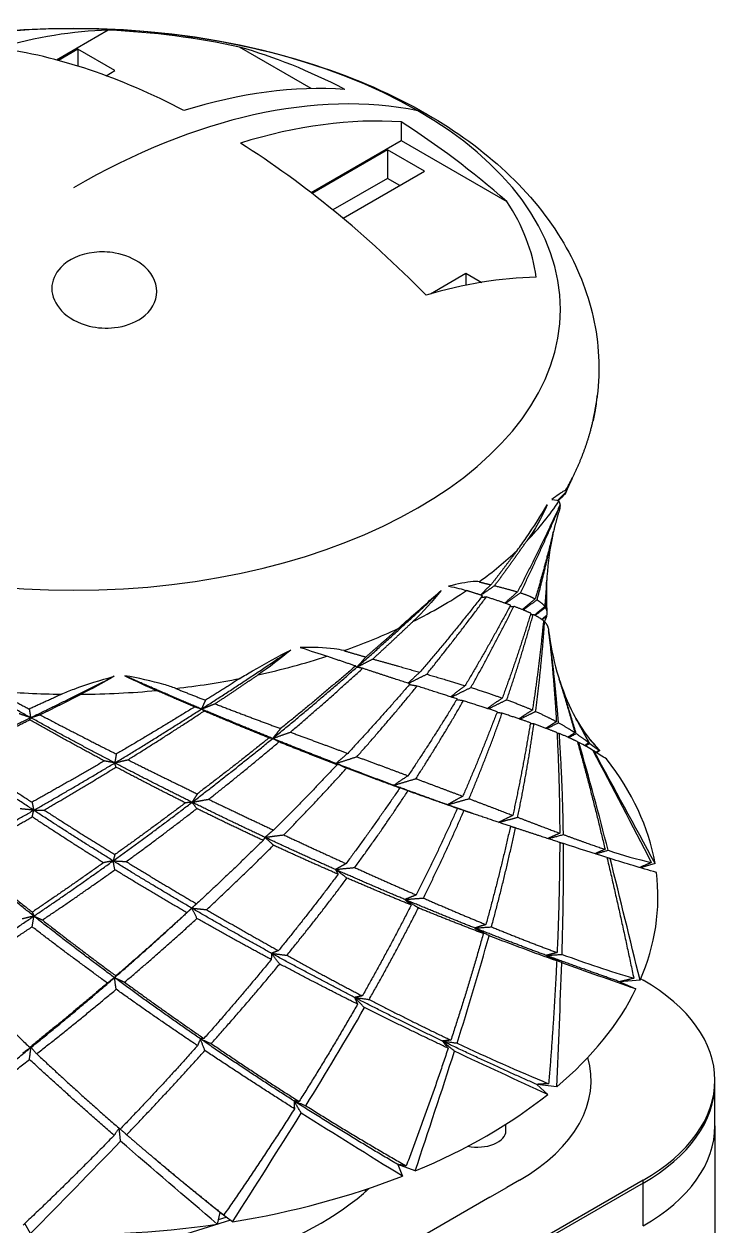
# Model space of a CAD drawing. Extents: x 20 to 191, y 30 to 285.
# Drawn here: x 99 to 138.5, y 216.5 to 285.2 of the extents above; entities that cross this region are included whole.
import ezdxf

# ---------------------------------------------------------------- set-up
doc = ezdxf.new("R2010")
doc.units = 0
doc.layers.add('View', color=7, linetype='CONTINUOUS')

msp = doc.modelspace()

# ---------------------------------------------------------------- linework, layer by layer
at = {"layer": 'View'}
for p, q in [((103.836, 284.822), (100.888, 283.119)), ((102.094, 283.735), (100.984, 283.093)), ((104.216, 282.51), (102.094, 283.735)), ((102.094, 283.735), (102.094, 282.77)), ((115.43, 281.484), (111.324, 283.855)), ((103.712, 282.219), (104.216, 282.51)), ((120.572, 279.582), (120.572, 278.516)), ((115.419, 275.541), (120.572, 278.516)), ((120.572, 278.516), (126.597, 275.037)), ((119.785, 277.989), (115.473, 275.5)), ((121.906, 276.764), (119.785, 277.989)), ((119.785, 277.989), (119.785, 276.356)), ((117.246, 274.074), (121.906, 276.764)), ((119.785, 276.356), (116.664, 274.554)), ((120.492, 275.948), (119.785, 276.356)), ((122.231, 269.757), (124.267, 270.933)), ((124.267, 270.933), (125.165, 270.415)), ((124.267, 270.933), (124.267, 270.25)), ((131.914, 243.657), (131.727, 243.539)), ((135.064, 237.217), (134.231, 236.966)), ((134.209, 230.543), (133.047, 230.455)), ((133.047, 230.455), (133.977, 230.043)), ((134.245, 230.626), (134.386, 230.544)), ((128.308, 224.587), (128.938, 224.017)), ((129.452, 224.441), (128.308, 224.587)), ((138.487, 224.665), (138.487, 224.828)), ((138.487, 222.216), (138.487, 224.665)), ((126.551, 221.942), (126.551, 222.317)), ((138.487, 222.216), (138.487, 212.418)), ((120.379, 220.009), (120.633, 219.349)), ((121.367, 219.646), (120.379, 220.009)), ((127.315, 219.113), (126.608, 218.705)), ((134.386, 219.113), (127.18, 214.953)), ((134.386, 218.95), (134.386, 219.113)), ((118.51, 218.581), (118.51, 218.442)), ((125.63, 218.14), (126.608, 218.705)), ((134.386, 218.95), (127.18, 214.789)), ((134.386, 216.5), (134.386, 218.95)), ((125.63, 218.14), (111.759, 210.132)), ((110.216, 217.273), (110.063, 216.603)), ((110.929, 216.737), (110.216, 217.273)), ((99.3975, 216.064), (99.078, 216.649)), ((110.815, 216.823), (106.432, 215.466)), ((110.124, 216.871), (110.568, 217.008))]:
    msp.add_line(p, q, dxfattribs=at)
for centre, major_axis, start_param, end_param in [((101.859, 268.873), (-27.7993, 0), 0, 6.28318), ((89.6414, 242.334), (23.2755, 40.3143), -5.94365, -5.74043), ((101.859, 269.572), (26.4866, 0), 1.20537, 1.49608), ((109.768, 239.846), (-24.189, 41.8967), 5.54491, 5.86301), ((118.961, 245.153), (21.6831, -37.5563), -3.87442, -3.67531), ((100.248, 236.21), (-24.801, -42.9565), 3.41767, 3.69954), ((101.859, 235.28), (-24.8271, -43.0018), 3.33278, 3.92699), ((119.537, 275.696), (-2.5, -4.3301), 3.14159, 3.33278), ((103.471, 234.349), (-24.801, -42.9565), 3.41767, 3.69954), ((118.961, 245.153), (-21.6831, 37.5563), 5.24611, 5.44522), ((109.768, 239.846), (24.189, -41.8967), -4.29222, -3.97411), ((101.859, 269.572), (26.4866, 0), 0.0747114, 0.365423), ((114.077, 228.226), (23.2755, 40.3143), -5.94365, -5.74043), ((101.859, 263.997), (-29.6537, 0), -3.4673, -3.42312), ((101.859, 263.997), (-29.6537, 0), -3.65103, -3.50482), ((101.859, 263.997), (-29.6537, 0), -3.81637, -3.68855), ((101.859, 263.997), (-29.6537, 0), -4.0001, -3.85388), ((101.859, 263.997), (-29.6537, 0), -4.16543, -4.03762), ((101.859, 263.997), (-29.6537, 0), -4.34917, -4.20295), ((101.859, 263.997), (-29.6537, 0), -4.5145, -4.38668), ((101.859, 263.997), (-29.6537, 0), -4.86356, -4.73575), ((101.859, 263.997), (-29.6537, 0), -4.69823, -4.55201), ((101.859, 235.28), (-33.3735, 0), -2.69183, -2.65405), ((101.859, 235.28), (-33.3735, 0), -3.04089, -2.71869), ((101.859, 235.28), (-33.3735, 0), -3.38996, -3.06776), ((124.487, 224.828), (-14, 0), -3.14159, -2.35619), ((101.859, 235.28), (-33.3735, 0), -3.73902, -3.41683), ((117.416, 224.828), (14, 0), 5.49779, 0.16202), ((124.487, 224.828), (-14, 0), -3.92699, -3.14159), ((124.487, 224.665), (-14, 0), -3.92699, -3.14159), ((101.859, 235.28), (-33.3735, 0), -4.08809, -3.76589), ((124.926, 221.942), (-1.625, 0), -5.05659, -3.14159), ((124.487, 222.216), (-14, 0), -3.92699, -3.14159), ((124.487, 222.216), (-14, 0), -3.92699, -3.14159), ((101.859, 235.28), (-33.3735, 0), -4.43716, -4.11496), ((101.859, 224.828), (19.9905, 0), 3.70495, 5.71983), ((101.859, 235.28), (-33.3735, 0), -4.78622, -4.46402)]:
    msp.add_ellipse(centre, major_axis=major_axis, ratio=0.57735, start_param=start_param, end_param=end_param, dxfattribs=at)
for points, knots in [([(72.5066, 261.365), (72.0808, 262.7), (71.8591, 264.093), (71.8593, 265.486), (71.8578, 267.119), (72.162, 268.748), (72.7395, 270.288), (73.3731, 271.983), (74.3306, 273.57), (75.5387, 275.007), (77.1979, 276.981), (79.3265, 278.681), (81.7952, 280.091), (85.0746, 281.966), (88.9704, 283.33), (93.1531, 284.121), (98.0811, 285.057), (103.409, 285.174), (108.434, 284.47), (113.463, 283.771), (118.188, 282.25), (122.037, 280.026)], [0, 0, 0, 0, 0.116683, 0.116683, 0.116683, 0.253311, 0.253311, 0.253311, 0.403446, 0.403446, 0.403446, 0.609503, 0.609503, 0.609503, 0.883317, 0.883317, 0.883317, 0.941658, 0.941658, 0.941658, 1, 1, 1, 1]), ([(122.037, 280.026), (125.388, 278.092), (128.113, 275.611), (129.853, 272.646), (130.632, 271.318), (131.208, 269.894), (131.535, 268.419), (131.864, 266.945), (131.945, 265.42), (131.767, 263.923)], [0, 0, 0, 0, 0.5, 0.5, 0.5, 0.75, 0.75, 0.75, 1, 1, 1, 1]), ([(106.613, 269.893), (106.616, 270.463), (106.295, 271.038), (105.731, 271.459), (105.325, 271.765), (104.795, 271.988), (104.227, 272.09), (103.834, 272.161), (103.425, 272.175), (103.032, 272.13), (102.261, 272.045), (101.558, 271.726), (101.125, 271.268), (100.79, 270.92), (100.612, 270.496), (100.613, 270.069)], [0.125523, 0.125523, 0.125523, 0.125523, 0.251967, 0.251967, 0.251967, 0.343695, 0.343695, 0.343695, 0.407132, 0.407132, 0.407132, 0.531116, 0.531116, 0.531116, 0.625936, 0.625936, 0.625936, 0.625936]), ([(100.613, 270.069), (100.612, 269.619), (100.809, 269.166), (101.171, 268.789), (101.549, 268.39), (102.112, 268.077), (102.751, 267.92), (103.215, 267.805), (103.716, 267.772), (104.194, 267.827), (104.776, 267.892), (105.32, 268.088), (105.734, 268.378)], [0.625936, 0.625936, 0.625936, 0.625936, 0.725676, 0.725676, 0.725676, 0.830734, 0.830734, 0.830734, 0.907137, 0.907137, 0.907137, 1, 1, 1, 1]), ([(129.954, 258.519), (129.948, 258.53), (129.918, 258.52), (129.865, 258.49), (129.723, 258.41), (129.462, 258.228), (129.161, 258.013)], [0, 0, 0, 0, 0.270882, 0.270882, 0.270882, 1, 1, 1, 1]), ([(127.187, 255.093), (127.365, 255.332), (127.538, 255.573), (127.707, 255.818), (128.159, 256.473), (128.555, 257.106), (128.906, 257.697)], [0, 0, 0, 0, 0.270882, 0.270882, 0.270882, 1, 1, 1, 1]), ([(120.385, 250.629), (120.6, 250.822), (120.82, 251.017), (121.044, 251.216), (121.668, 251.767), (122.278, 252.304), (122.847, 252.807)], [0, 0, 0, 0, 0.263819, 0.263819, 0.263819, 1, 1, 1, 1]), ([(125.014, 253.302), (124.928, 253.322), (124.814, 253.327), (124.673, 253.316), (124.297, 253.289), (123.8, 253.184), (123.274, 253.054)], [0, 0, 0, 0, 0.270882, 0.270882, 0.270882, 1, 1, 1, 1]), ([(111.348, 247.777), (111.579, 247.924), (111.823, 248.073), (112.081, 248.222), (112.796, 248.637), (113.54, 249.036), (114.257, 249.408)], [0, 0, 0, 0, 0.263819, 0.263819, 0.263819, 1, 1, 1, 1]), ([(117.282, 249.374), (117.129, 249.418), (116.95, 249.453), (116.745, 249.478), (116.178, 249.548), (115.498, 249.563), (114.805, 249.556)], [0, 0, 0, 0, 0.263819, 0.263819, 0.263819, 1, 1, 1, 1]), ([(107.689, 247.211), (107.486, 247.291), (107.26, 247.367), (107.012, 247.438), (106.323, 247.636), (105.546, 247.799), (104.774, 247.941)], [0, 0, 0, 0, 0.263819, 0.263819, 0.263819, 1, 1, 1, 1]), ([(101.167, 246.881), (101.386, 246.983), (101.625, 247.082), (101.885, 247.179), (102.604, 247.448), (103.394, 247.691), (104.172, 247.911)], [0, 0, 0, 0, 0.263819, 0.263819, 0.263819, 1, 1, 1, 1])]:
    msp.add_open_spline(points, degree=3, knots=knots, dxfattribs=at)
for points, degree in [([(105.734, 268.378), (106.298, 268.769), (106.616, 269.327), (106.613, 269.893)], 3), ([(131.587, 262.803), (131.692, 263.317), (131.757, 263.837)], 2), ([(131.767, 263.923), (131.755, 263.836)], 1), ([(131.755, 263.836), (131.757, 263.837)], 1), ([(131.757, 263.837), (131.755, 263.837)], 1), ([(131.757, 263.837), (131.767, 263.923)], 1), ([(131.375, 261.915), (131.597, 262.743), (131.702, 263.488)], 2), ([(131.702, 263.488), (131.657, 263.146), (131.587, 262.803)], 2), ([(131.587, 262.803), (131.555, 262.646), (131.518, 262.49)], 2), ([(130.346, 259.241), (130.995, 260.535), (131.375, 261.915)], 2), ([(130.346, 259.241), (130.231, 259.013), (130.117, 258.758)], 2), ([(129.505, 257.96), (129.966, 258.419)], 1), ([(129.959, 258.389), (129.514, 257.957)], 1), ([(129.548, 257.942), (129.877, 258.268)], 1), ([(129.954, 258.374), (129.933, 258.323), (129.877, 258.268)], 2), ([(129.954, 258.519), (129.971, 258.467), (129.966, 258.419)], 2), ([(130.008, 258.504), (129.954, 258.374)], 1), ([(129.959, 258.389), (129.954, 258.374)], 1), ([(129.959, 258.389), (130.008, 258.504)], 1), ([(130.117, 258.758), (129.966, 258.419)], 1), ([(130.008, 258.504), (130.062, 258.633)], 1), ([(129.648, 257.719), (128.496, 255.197), (127.209, 252.73)], 2), ([(127.379, 252.676), (128.579, 255.151), (129.655, 257.671)], 2), ([(128.906, 257.697), (128.592, 256.996), (128.208, 256.3), (127.747, 255.648)], 3), ([(129.161, 258.013), (129.398, 257.994), (129.552, 257.964), (129.578, 257.914)], 3), ([(129.648, 257.719), (129.63, 257.816), (129.578, 257.914)], 2), ([(129.623, 257.664), (129.655, 257.671)], 1), ([(129.634, 257.502), (129.661, 257.586), (129.655, 257.671)], 2), ([(129.634, 257.502), (129.457, 256.967), (129.312, 256.375)], 2), ([(129.312, 256.375), (128.816, 254.342), (128.221, 252.331)], 2), ([(129.225, 255.999), (129.266, 256.188)], 1), ([(125.902, 253.081), (126.837, 254.356), (127.747, 255.648)], 2), ([(128.328, 252.271), (128.819, 254.127), (129.225, 255.999)], 2), ([(129.225, 255.999), (129.06, 255.239), (128.944, 254.428), (128.892, 253.602)], 3), ([(127.187, 255.093), (126.45, 254.107), (125.695, 253.132)], 2), ([(128.892, 253.602), (128.838, 252.746), (128.766, 251.892)], 2), ([(118.035, 248.425), (120.468, 250.56), (122.847, 252.807)], 2), ([(122.847, 252.807), (122.356, 252.188), (121.816, 251.586), (121.24, 251.039)], 3), ([(123.274, 253.054), (123.705, 252.967), (124.066, 252.884), (124.303, 252.808)], 3), ([(125.213, 252.513), (124.774, 252.656), (124.303, 252.808)], 2), ([(125.014, 253.302), (125.365, 253.212), (125.695, 253.132)], 2), ([(125.091, 252.552), (125.39, 252.844), (125.695, 253.132)], 2), ([(125.902, 253.081), (125.512, 252.813), (125.126, 252.541)], 2), ([(125.902, 253.081), (126.642, 252.902), (127.209, 252.73)], 2), ([(126.483, 252.087), (126.843, 252.411), (127.209, 252.73)], 2), ([(128.807, 251.827), (128.845, 252.511), (128.872, 253.194)], 2), ([(128.872, 253.194), (128.84, 252.371), (128.89, 251.551)], 2), ([(128.872, 253.194), (128.879, 253.398)], 1), ([(125.213, 252.513), (123.469, 250.286), (121.638, 248.136)], 2), ([(122.024, 248.025), (123.773, 250.2), (125.431, 252.441)], 2), ([(125.149, 252.431), (125.431, 252.441)], 1), ([(126.81, 251.972), (126.19, 252.194), (125.431, 252.441)], 2), ([(127.379, 252.676), (126.95, 252.377), (126.526, 252.072)], 2), ([(127.379, 252.676), (127.887, 252.51), (128.221, 252.331)], 2), ([(127.49, 251.713), (127.852, 252.024), (128.221, 252.331)], 2), ([(128.328, 252.271), (127.928, 251.985), (127.533, 251.696)], 2), ([(128.328, 252.271), (128.628, 252.09), (128.766, 251.892)], 2), ([(126.81, 251.972), (125.569, 249.641), (124.215, 247.371)], 2), ([(124.549, 247.266), (125.837, 249.558), (126.999, 251.902)], 2), ([(127.972, 251.505), (127.223, 249.062), (126.338, 246.661)], 2), ([(126.599, 246.565), (127.427, 248.986), (128.104, 251.441)], 2), ([(126.767, 251.891), (126.999, 251.902)], 1), ([(127.972, 251.505), (127.563, 251.695), (126.999, 251.902)], 2), ([(127.95, 251.432), (128.104, 251.441)], 1), ([(128.693, 251.079), (128.48, 251.256), (128.104, 251.441)], 2), ([(128.177, 251.404), (128.469, 251.649), (128.766, 251.892)], 2), ([(128.807, 251.827), (128.215, 251.384)], 1), ([(128.592, 251.157), (128.881, 251.398)], 1), ([(128.807, 251.827), (128.882, 251.693), (128.89, 251.551)], 2), ([(128.867, 251.333), (128.86, 251.38)], 1), ([(128.89, 251.551), (128.895, 251.475), (128.881, 251.398)], 2), ([(118.945, 248.894), (120.099, 249.957), (121.24, 251.039)], 2), ([(128.693, 251.079), (128.451, 248.519), (128.06, 245.979)], 2), ([(128.245, 245.898), (128.585, 248.453), (128.757, 251.023)], 2), ([(128.867, 251.333), (128.618, 251.138)], 1), ([(128.687, 251.017), (128.757, 251.023)], 1), ([(128.867, 251.333), (128.826, 251.179), (128.722, 251.02)], 2), ([(128.968, 250.666), (128.947, 250.843), (128.757, 251.023)], 2), ([(128.968, 250.666), (129.273, 247.995), (129.429, 245.318)], 2), ([(120.385, 250.629), (119.473, 249.81), (118.549, 249.006)], 2), ([(129.01, 250.333), (128.986, 250.504)], 1), ([(129.55, 245.252), (129.356, 247.797), (129.01, 250.333)], 2), ([(129.01, 250.333), (129.129, 249.46), (129.318, 248.626), (129.55, 247.876)], 3), ([(109.158, 246.036), (111.701, 247.664), (114.257, 249.408)], 2), ([(114.257, 249.408), (113.648, 248.901), (113.018, 248.418), (112.395, 247.994)], 3), ([(114.805, 249.556), (115.378, 249.367), (115.901, 249.194), (116.321, 249.051)], 3), ([(117.282, 249.374), (117.923, 249.184), (118.549, 249.006)], 2), ([(117.961, 248.496), (117.154, 248.766), (116.321, 249.051)], 2), ([(118.549, 249.006), (118.289, 248.72), (118.035, 248.425)], 2), ([(118.035, 248.425), (118.489, 248.663), (118.945, 248.894)], 2), ([(118.945, 248.894), (120.367, 248.495), (121.638, 248.136)], 2), ([(99.4015, 245.543), (96.9201, 246.917), (94.391, 248.405)], 2), ([(104.774, 247.941), (105.419, 247.628), (106.042, 247.339), (106.595, 247.096)], 3), ([(109.158, 246.036), (107.021, 246.94), (104.774, 247.941)], 2), ([(109.927, 246.333), (111.162, 247.153), (112.395, 247.994)], 2), ([(113.227, 244.353), (115.651, 246.335), (118.035, 248.425)], 2), ([(117.961, 248.496), (115.836, 246.663), (113.68, 244.919)], 2), ([(114.237, 244.712), (116.323, 246.497), (118.364, 248.362)], 2), ([(118.035, 248.425), (117.994, 248.463), (117.961, 248.496)], 2), ([(118.364, 248.362), (118.035, 248.425)], 1), ([(121.072, 247.476), (119.776, 247.893), (118.364, 248.362)], 2), ([(121.638, 248.136), (121.29, 247.83), (120.952, 247.514)], 2), ([(120.988, 247.503), (121.504, 247.768), (122.024, 248.025)], 2), ([(122.024, 248.025), (123.201, 247.688), (124.215, 247.371)], 2), ([(99.4015, 245.543), (101.746, 246.674), (104.172, 247.911)], 2), ([(104.172, 247.911), (103.518, 247.532), (102.873, 247.179), (102.279, 246.878)], 3), ([(111.348, 247.777), (110.371, 247.151), (109.39, 246.54)], 2), ([(121.072, 247.476), (119.323, 245.449), (117.513, 243.502)], 2), ([(118.033, 243.31), (119.796, 245.291), (121.474, 247.346)], 2), ([(121.474, 247.346), (121.026, 247.422)], 1), ([(123.761, 246.617), (122.684, 246.958), (121.474, 247.346)], 2), ([(124.215, 247.371), (123.8, 247.057), (123.396, 246.733)], 2), ([(123.442, 246.718), (123.993, 246.996), (124.549, 247.266)], 2), ([(124.549, 247.266), (125.522, 246.956), (126.338, 246.661)], 2), ([(129.55, 247.876), (130.04, 246.284), (130.49, 244.683)], 2), ([(129.624, 247.642), (129.586, 247.758)], 1), ([(130.563, 244.634), (130.114, 246.142), (129.624, 247.642)], 2), ([(129.624, 247.642), (129.89, 246.827), (130.205, 246.122), (130.499, 245.578)], 3), ([(97.3935, 247.072), (98.3581, 246.544), (99.3232, 246.032)], 2), ([(101.167, 246.881), (100.243, 246.449), (99.3232, 246.032)], 2), ([(99.9362, 245.708), (101.103, 246.283), (102.279, 246.878)], 2), ([(108.767, 246.154), (107.688, 246.616), (106.595, 247.096)], 2), ([(107.689, 247.211), (108.544, 246.868), (109.39, 246.54)], 2), ([(109.39, 246.54), (109.273, 246.292), (109.158, 246.036)], 2), ([(123.761, 246.617), (122.407, 244.388), (120.958, 242.224)], 2), ([(124.116, 246.504), (123.728, 246.562)], 1), ([(126.338, 246.661), (125.909, 246.367), (125.491, 246.065)], 2), ([(125.544, 246.048), (126.068, 246.31), (126.599, 246.565)], 2), ([(126.599, 246.565), (127.405, 246.266), (128.06, 245.979)], 2), ([(99.3232, 246.032), (99.3628, 245.792), (99.4015, 245.543)], 2), ([(104.204, 242.957), (106.668, 244.441), (109.158, 246.036)], 2), ([(108.767, 246.154), (106.517, 244.766), (104.297, 243.467)], 2), ([(104.957, 243.137), (107.129, 244.488), (109.307, 245.923)], 2), ([(109.158, 246.036), (108.96, 246.098), (108.767, 246.154)], 2), ([(109.158, 246.036), (109.543, 246.188), (109.927, 246.333)], 2), ([(113.227, 244.353), (111.251, 245.15), (109.158, 246.036)], 2), ([(109.307, 245.923), (109.158, 246.036)], 1), ([(113.017, 244.384), (111.201, 245.118), (109.307, 245.923)], 2), ([(109.927, 246.333), (111.86, 245.593), (113.68, 244.919)], 2), ([(121.406, 242.057), (122.821, 244.249), (124.116, 246.504)], 2), ([(126.049, 245.885), (125.126, 243.444), (124.079, 241.05)], 2), ([(126.049, 245.885), (125.156, 246.174), (124.116, 246.504)], 2), ([(128.06, 245.979), (127.673, 245.729), (127.293, 245.474)], 2), ([(127.347, 245.456), (127.795, 245.679), (128.245, 245.898)], 2), ([(128.245, 245.898), (128.91, 245.599), (129.429, 245.318)], 2), ([(94.8973, 243.427), (97.1052, 244.435), (99.4015, 245.543)], 2), ([(95.303, 243.489), (97.2997, 244.416), (99.3513, 245.42)], 2), ([(99.4015, 245.543), (99.069, 245.659), (98.7396, 245.768)], 2), ([(99.3513, 245.42), (99.4015, 245.543)], 1), ([(103.615, 243.069), (101.499, 244.204), (99.3513, 245.42)], 2), ([(99.4015, 245.543), (99.671, 245.628), (99.9362, 245.708)], 2), ([(104.204, 242.957), (101.831, 244.197), (99.4015, 245.543)], 2), ([(99.9362, 245.708), (102.147, 244.545), (104.297, 243.467)], 2), ([(124.441, 240.913), (125.46, 243.33), (126.33, 245.793)], 2), ([(126.33, 245.793), (126.029, 245.832)], 1), ([(127.945, 245.251), (127.216, 245.504), (126.33, 245.793)], 2), ([(127.945, 245.251), (127.514, 242.592), (126.941, 239.958)], 2), ([(127.22, 239.852), (127.767, 242.504), (128.147, 245.18)], 2), ([(128.147, 245.18), (127.938, 245.203)], 1), ([(129.464, 244.688), (128.887, 244.919), (128.147, 245.18)], 2), ([(129.429, 245.318), (129.125, 245.127), (128.826, 244.934)], 2), ([(128.877, 244.915), (129.55, 245.252)], 1), ([(129.55, 245.252), (130.089, 244.953), (130.49, 244.683)], 2), ([(130.499, 245.578), (130.895, 244.844), (131.287, 244.108)], 2), ([(130.569, 245.452), (130.534, 245.514)], 1), ([(131.333, 244.073), (130.953, 244.763), (130.569, 245.452)], 2), ([(130.569, 245.452), (130.896, 244.863), (131.186, 244.49), (131.298, 244.359)], 3), ([(113.68, 244.919), (113.451, 244.642), (113.227, 244.353)], 2), ([(113.227, 244.353), (113.731, 244.538), (114.237, 244.712)], 2), ([(114.237, 244.712), (115.941, 244.082), (117.513, 243.502)], 2), ([(129.464, 244.688), (129.614, 241.816), (129.62, 238.943)], 2), ([(129.595, 244.635), (129.466, 244.646)], 1), ([(129.83, 238.865), (129.794, 241.751), (129.595, 244.635)], 2), ([(130.633, 244.169), (130.194, 244.39), (129.595, 244.635)], 2), ([(130.49, 244.683), (130.085, 244.427)], 1), ([(130.129, 244.407), (130.563, 244.634)], 1), ([(130.563, 244.634), (130.988, 244.342), (131.287, 244.108)], 2), ([(108.623, 240.709), (110.938, 242.482), (113.227, 244.353)], 2), ([(113.017, 244.384), (110.971, 242.744), (108.923, 241.189)], 2), ([(109.567, 240.878), (111.592, 242.474), (113.582, 244.156)], 2), ([(113.227, 244.353), (113.118, 244.373), (113.017, 244.384)], 2), ([(116.849, 242.924), (115.094, 243.601), (113.227, 244.353)], 2), ([(113.582, 244.156), (113.227, 244.353)], 1), ([(116.908, 242.855), (115.294, 243.47), (113.582, 244.156)], 2), ([(130.633, 244.169), (131.478, 241.11), (132.209, 238.022)], 2), ([(130.712, 244.129), (130.643, 244.133)], 1), ([(132.384, 237.965), (131.862, 240.026), (131.313, 242.083), (130.712, 244.129)], 3), ([(131.519, 243.672), (131.288, 243.817), (131.027, 243.969), (130.712, 244.129)], 3), ([(131.287, 244.108), (131.046, 243.951)], 1), ([(131.081, 243.932), (131.333, 244.073)], 1), ([(131.298, 244.359), (131.875, 243.679)], 1), ([(131.323, 244.33), (131.311, 244.344)], 1), ([(131.914, 243.657), (131.323, 244.33)], 1), ([(131.344, 244.306), (131.338, 244.312), (131.323, 244.33)], 2), ([(131.333, 244.073), (131.551, 243.905), (131.725, 243.768), (131.875, 243.679)], 3), ([(99.5815, 240.252), (97.2414, 241.79), (94.8973, 243.427)], 2), ([(95.303, 243.489), (97.4057, 242.059), (99.4807, 240.712)], 2), ([(104.297, 243.467), (104.25, 243.219), (104.204, 242.957)], 2), ([(104.204, 242.957), (104.581, 243.052), (104.957, 243.137)], 2), ([(104.957, 243.137), (106.982, 242.127), (108.923, 241.189)], 2), ([(117.513, 243.502), (117.176, 243.22), (116.849, 242.924)], 2), ([(116.849, 242.924), (117.439, 243.123), (118.033, 243.31)], 2), ([(118.033, 243.31), (119.562, 242.745), (120.958, 242.224)], 2), ([(131.519, 243.672), (132.644, 241.55), (133.747, 239.411), (134.852, 237.264)], 3), ([(131.571, 243.639), (131.536, 243.64)], 1), ([(135.064, 237.217), (133.892, 239.354), (132.744, 241.502), (131.571, 243.639)], 3), ([(132.293, 243.187), (132.049, 243.325), (131.827, 243.477), (131.571, 243.639)], 3), ([(131.875, 243.679), (131.698, 243.557)], 1), ([(103.615, 243.069), (101.519, 241.851), (99.4807, 240.712)], 2), ([(99.5815, 240.252), (101.876, 241.556), (104.204, 242.957)], 2), ([(100.171, 240.266), (102.214, 241.447), (104.277, 242.717)], 2), ([(104.204, 242.957), (103.907, 243.018), (103.615, 243.069)], 2), ([(108.623, 240.709), (106.444, 241.786), (104.204, 242.957)], 2), ([(104.277, 242.717), (104.204, 242.957)], 1), ([(108.241, 240.673), (106.283, 241.653), (104.277, 242.717)], 2), ([(116.908, 242.855), (115.113, 240.947), (113.274, 239.118)], 2), ([(113.857, 238.846), (115.687, 240.707), (117.443, 242.652)], 2), ([(116.849, 242.924), (116.874, 242.894), (116.908, 242.855)], 2), ([(120.146, 241.677), (118.554, 242.266), (116.849, 242.924)], 2), ([(117.443, 242.652), (116.849, 242.924)], 1), ([(120.487, 241.526), (119.021, 242.055), (117.443, 242.652)], 2), ([(120.958, 242.224), (120.546, 241.958), (120.146, 241.677)], 2), ([(120.146, 241.677), (120.773, 241.872), (121.406, 242.057)], 2), ([(121.406, 242.057), (122.808, 241.533), (124.079, 241.05)], 2), ([(108.923, 241.189), (108.771, 240.957), (108.623, 240.709)], 2), ([(120.487, 241.526), (118.994, 239.331), (117.418, 237.204)], 2), ([(117.913, 236.979), (119.489, 239.133), (120.952, 241.358)], 2), ([(120.146, 241.677), (120.312, 241.606), (120.487, 241.526)], 2), ([(122.309, 240.886), (121.256, 241.266), (120.146, 241.677)], 2), ([(120.952, 241.358), (120.146, 241.677)], 1), ([(123.776, 240.364), (122.427, 240.829), (120.952, 241.358)], 2), ([(124.079, 241.05), (123.639, 240.813), (123.211, 240.564)], 2), ([(99.4807, 240.712), (99.5319, 240.491), (99.5815, 240.252)], 2), ([(104.113, 237.361), (106.375, 238.988), (108.623, 240.709)], 2), ([(108.241, 240.673), (106.221, 239.153), (104.213, 237.716)], 2), ([(108.623, 240.709), (108.429, 240.697), (108.241, 240.673)], 2), ([(108.623, 240.709), (109.095, 240.8), (109.567, 240.878)], 2), ([(112.789, 238.703), (110.74, 239.663), (108.623, 240.709)], 2), ([(108.891, 240.349), (108.623, 240.709)], 1), ([(109.567, 240.878), (111.467, 239.965), (113.274, 239.118)], 2), ([(123.776, 240.364), (122.661, 237.863), (121.429, 235.413)], 2), ([(123.494, 240.464), (122.905, 240.671), (122.309, 240.886)], 2), ([(123.212, 240.564), (123.824, 240.742), (124.441, 240.913)], 2), ([(123.494, 240.464), (123.776, 240.364)], 1), ([(123.812, 240.353), (123.597, 240.428)], 1), ([(124.441, 240.913), (125.754, 240.413), (126.941, 239.958)], 2), ([(95.1659, 237.813), (97.3533, 238.987), (99.5815, 240.252)], 2), ([(95.5011, 237.661), (97.4776, 238.722), (99.4913, 239.874)], 2), ([(99.5815, 240.252), (99.1915, 240.3), (98.803, 240.335)], 2), ([(99.4913, 239.874), (99.5815, 240.252)], 1), ([(103.564, 237.253), (101.532, 238.517), (99.4913, 239.874)], 2), ([(99.5815, 240.252), (99.8782, 240.265), (100.171, 240.266)], 2), ([(104.113, 237.361), (101.854, 238.759), (99.5815, 240.252)], 2), ([(100.171, 240.266), (102.212, 238.951), (104.213, 237.716)], 2), ([(104.86, 237.319), (106.886, 238.788), (108.891, 240.349)], 2), ([(112.678, 238.528), (110.817, 239.396), (108.891, 240.349)], 2), ([(121.831, 235.237), (123.063, 237.708), (124.153, 240.234)], 2), ([(124.153, 240.234), (123.812, 240.353)], 1), ([(124.657, 240.062), (124.237, 240.205), (123.812, 240.353)], 2), ([(124.657, 240.062), (124.407, 240.147), (124.153, 240.234)], 2), ([(126.805, 239.338), (125.777, 239.68), (124.657, 240.062)], 2), ([(126.941, 239.958), (126.534, 239.764), (126.135, 239.562)], 2), ([(126.146, 239.558), (126.681, 239.707), (127.22, 239.852)], 2), ([(127.22, 239.852), (128.478, 239.369), (129.62, 238.943)], 2), ([(113.274, 239.118), (113.028, 238.919), (112.789, 238.703)], 2), ([(126.805, 239.338), (126.173, 236.515), (125.402, 233.72)], 2), ([(125.723, 233.588), (126.486, 236.4), (127.093, 239.242)], 2), ([(127.093, 239.242), (126.803, 239.331)], 1), ([(129.62, 238.414), (128.425, 238.801), (127.093, 239.242)], 2), ([(112.678, 238.528), (110.796, 236.677), (108.88, 234.906)], 2), ([(112.789, 238.703), (112.73, 238.621), (112.678, 238.528)], 2), ([(112.789, 238.703), (113.321, 238.78), (113.857, 238.846)], 2), ([(116.809, 236.868), (114.836, 237.743), (112.789, 238.703)], 2), ([(113.27, 238.253), (112.789, 238.703)], 1), ([(113.857, 238.846), (115.684, 237.993), (117.418, 237.204)], 2), ([(129.62, 238.943), (129.277, 238.791), (128.939, 238.635)], 2), ([(128.959, 238.629), (129.83, 238.865)], 1), ([(129.62, 238.414), (129.613, 235.269), (129.471, 232.122)], 2), ([(129.836, 238.344), (129.62, 238.402)], 1), ([(129.753, 232.018), (129.819, 234.125), (129.855, 236.234), (129.836, 238.344)], 3), ([(129.83, 238.865), (131.068, 238.403), (132.209, 238.022)], 2), ([(132.321, 237.551), (131.525, 237.801), (130.704, 238.063), (129.836, 238.344)], 3), ([(99.5877, 234.204), (97.3608, 235.962), (95.1659, 237.813)], 2), ([(95.5011, 237.661), (97.4943, 236.005), (99.4952, 234.432)], 2), ([(104.213, 237.716), (104.163, 237.547), (104.113, 237.361)], 2), ([(109.449, 234.572), (111.391, 236.368), (113.27, 238.253)], 2), ([(116.964, 236.595), (115.157, 237.382), (113.27, 238.253)], 2), ([(132.209, 238.022), (131.627, 237.77)], 1), ([(131.653, 237.761), (132.384, 237.965)], 1), ([(132.384, 237.965), (133.229, 237.689), (134.044, 237.451), (134.852, 237.264)], 3), ([(103.564, 237.253), (101.52, 235.801), (99.4952, 234.432)], 2), ([(99.5877, 234.204), (101.853, 235.735), (104.113, 237.361)], 2), ([(104.113, 237.361), (103.837, 237.313), (103.564, 237.253)], 2), ([(104.113, 237.361), (104.487, 237.346), (104.86, 237.319)], 2), ([(108.605, 234.659), (106.371, 235.963), (104.113, 237.361)], 2), ([(104.213, 236.852), (104.113, 237.361)], 1), ([(104.86, 237.319), (106.893, 236.073), (108.88, 234.906)], 2), ([(117.418, 237.204), (117.109, 237.043), (116.809, 236.868)], 2), ([(116.809, 236.868), (117.359, 236.928), (117.913, 236.979)], 2), ([(117.913, 236.979), (119.717, 236.162), (121.429, 235.413)], 2), ([(132.321, 237.551), (133.126, 234.113), (133.85, 230.649)], 2), ([(132.502, 237.494), (132.324, 237.536)], 1), ([(134.209, 230.543), (133.635, 232.858), (133.085, 235.179), (132.502, 237.494)], 3), ([(135.142, 236.701), (134.255, 236.953), (133.393, 237.216), (132.502, 237.494)], 3), ([(134.852, 237.264), (134.52, 237.122), (134.191, 236.978)], 2), ([(100.07, 233.982), (102.144, 235.368), (104.213, 236.852)], 2), ([(108.329, 234.399), (106.283, 235.577), (104.213, 236.852)], 2), ([(116.964, 236.595), (115.299, 234.377), (113.555, 232.23)], 2), ([(114.033, 231.964), (115.803, 234.13), (117.469, 236.376)], 2), ([(116.809, 236.868), (116.884, 236.736), (116.964, 236.595)], 2), ([(120.776, 235.153), (118.837, 235.967), (116.809, 236.868)], 2), ([(117.469, 236.376), (116.809, 236.868)], 1), ([(121.137, 234.836), (119.35, 235.564), (117.469, 236.376)], 2), ([(108.88, 234.906), (108.776, 234.819), (108.674, 234.725)], 2), ([(121.429, 235.413), (121.099, 235.287), (120.776, 235.153)], 2), ([(120.776, 235.153), (121.302, 235.198), (121.831, 235.237)], 2), ([(120.776, 235.153), (120.955, 234.997), (121.137, 234.836)], 2), ([(124.77, 233.523), (122.827, 234.292), (120.776, 235.153)], 2), ([(121.546, 234.669), (120.776, 235.153)], 1), ([(121.831, 235.237), (123.657, 234.44), (125.402, 233.72)], 2), ([(94.9352, 231.155), (97.2588, 232.629), (99.5877, 234.204)], 2), ([(99.5877, 234.204), (99.2509, 234.126), (98.9144, 234.04)], 2), ([(99.4874, 233.594), (99.5877, 234.204)], 1), ([(99.4952, 234.432), (99.5421, 234.325), (99.5877, 234.204)], 2), ([(99.5877, 234.204), (99.8294, 234.097), (100.07, 233.982)], 2), ([(104.191, 230.688), (101.877, 232.396), (99.5877, 234.204)], 2), ([(108.329, 234.399), (107.552, 233.687), (106.771, 232.988)], 2), ([(108.517, 234.579), (108.423, 234.491), (108.329, 234.399)], 2), ([(108.407, 234.475), (108.605, 234.659)], 1), ([(108.605, 234.659), (108.517, 234.579)], 1), ([(108.605, 234.659), (108.732, 234.778)], 1), ([(108.674, 234.725), (108.605, 234.659)], 1), ([(108.605, 234.659), (109.027, 234.62), (109.449, 234.572)], 2), ([(113.165, 232.076), (110.902, 233.318), (108.605, 234.659)], 2), ([(108.903, 234.07), (108.605, 234.659)], 1), ([(109.449, 234.572), (111.525, 233.36), (113.555, 232.23)], 2), ([(121.137, 234.836), (119.8, 232.214), (118.344, 229.645)], 2), ([(118.738, 229.44), (120.207, 232.025), (121.546, 234.669)], 2), ([(125.259, 233.205), (123.451, 233.898), (121.546, 234.669)], 2), ([(95.1503, 230.816), (97.3143, 232.155), (99.4874, 233.594)], 2), ([(103.789, 230.379), (101.628, 231.937), (99.4874, 233.594)], 2), ([(100.07, 233.982), (102.167, 232.345), (104.271, 230.793)], 2), ([(104.191, 230.688), (106.132, 232.372), (108.034, 234.129)], 2), ([(104.767, 230.429), (106.86, 232.202), (108.903, 234.07)], 2), ([(113.144, 231.725), (111.043, 232.849), (108.903, 234.07)], 2), ([(125.402, 233.72), (125.083, 233.624), (124.77, 233.523)], 2), ([(124.77, 233.523), (125.723, 233.588)], 1), ([(125.585, 233.08), (124.77, 233.523)], 1), ([(128.85, 231.958), (126.879, 232.689), (124.77, 233.523)], 2), ([(124.77, 233.523), (125.259, 233.205)], 1), ([(125.723, 233.588), (127.625, 232.807), (129.471, 232.122)], 2), ([(106.771, 232.988), (105.527, 231.875), (104.271, 230.793)], 2), ([(125.259, 233.205), (124.401, 230.149), (123.402, 227.118)], 2), ([(123.758, 226.949), (124.404, 228.984), (125.021, 231.026), (125.585, 233.08)], 3), ([(129.449, 231.641), (128.184, 232.101), (126.902, 232.577), (125.585, 233.08)], 3), ([(113.555, 232.23), (113.358, 232.158), (113.165, 232.076)], 2), ([(129.471, 232.122), (129.158, 232.042), (128.85, 231.958)], 2), ([(113.144, 231.725), (111.263, 229.43), (109.298, 227.21)], 2), ([(109.717, 226.922), (111.716, 229.154), (113.626, 231.467)], 2), ([(113.165, 232.076), (113.153, 231.903), (113.144, 231.725)], 2), ([(113.165, 232.076), (113.599, 232.023), (114.033, 231.964)], 2), ([(117.902, 229.558), (115.558, 230.763), (113.165, 232.076)], 2), ([(113.626, 231.467), (113.165, 232.076)], 1), ([(118.075, 229.172), (115.874, 230.273), (113.626, 231.467)], 2), ([(114.033, 231.964), (116.206, 230.761), (118.344, 229.645)], 2), ([(128.85, 231.958), (129.753, 232.018)], 1), ([(129.737, 231.537), (128.85, 231.958)], 1), ([(133.047, 230.455), (131.042, 231.146), (128.85, 231.958)], 2), ([(128.85, 231.958), (129.449, 231.641)], 1), ([(129.449, 231.641), (129.279, 228.138), (128.989, 224.63)], 2), ([(129.452, 224.441), (129.545, 226.805), (129.659, 229.17), (129.737, 231.537)], 3), ([(133.977, 230.043), (132.555, 230.531), (131.156, 231.023), (129.737, 231.537)], 3), ([(129.753, 232.018), (131.123, 231.516), (132.481, 231.057), (133.85, 230.649)], 3), ([(95.1503, 230.816), (97.2208, 228.721), (99.3545, 226.707)], 2), ([(104.271, 230.793), (104.231, 230.746), (104.191, 230.688)], 2), ([(103.789, 230.379), (101.592, 228.5), (99.3545, 226.707)], 2), ([(99.4217, 226.699), (101.83, 228.639), (104.191, 230.688)], 2), ([(104.191, 230.688), (103.99, 230.537), (103.789, 230.379)], 2), ([(104.191, 230.688), (104.479, 230.561), (104.767, 230.429)], 2), ([(109.098, 227.188), (106.637, 228.882), (104.191, 230.688)], 2), ([(104.286, 230.022), (104.191, 230.688)], 1), ([(104.767, 230.429), (107.025, 228.774), (109.298, 227.21)], 2), ([(133.85, 230.649), (133.446, 230.554), (133.047, 230.455)], 2), ([(99.748, 226.337), (102.035, 228.132), (104.286, 230.022)], 2), ([(108.935, 226.801), (106.606, 228.363), (104.286, 230.022)], 2), ([(118.344, 229.645), (118.121, 229.605), (117.902, 229.558)], 2), ([(118.472, 228.974), (117.902, 229.558)], 1), ([(122.918, 227.067), (120.446, 228.249), (117.902, 229.558)], 2), ([(117.902, 229.558), (118.075, 229.172)], 1), ([(117.902, 229.558), (118.738, 229.44)], 1), ([(118.738, 229.44), (121.074, 228.228), (123.402, 227.118)], 2), ([(118.075, 229.172), (116.47, 226.367), (114.735, 223.614)], 2), ([(115.122, 223.37), (116.269, 225.222), (117.392, 227.087), (118.472, 228.974)], 3), ([(123.249, 226.655), (120.88, 227.776), (118.472, 228.974)], 2), ([(94.1514, 222.616), (96.8068, 224.592), (99.4217, 226.699)], 2), ([(99.4217, 226.699), (98.942, 226.378)], 1), ([(99.335, 226.013), (99.4217, 226.699)], 1), ([(99.3545, 226.707), (99.3884, 226.707), (99.4217, 226.699)], 2), ([(99.4217, 226.699), (99.748, 226.337)], 1), ([(108.935, 226.801), (106.777, 224.379), (104.515, 222.033)], 2), ([(109.098, 227.188), (108.935, 226.801)], 1), ([(109.298, 227.21), (109.197, 227.202), (109.098, 227.188)], 2), ([(109.356, 226.52), (109.098, 227.188)], 1), ([(114.445, 223.641), (111.77, 225.348), (109.098, 227.188)], 2), ([(109.098, 227.188), (109.717, 226.922)], 1), ([(109.717, 226.922), (112.205, 225.218), (114.735, 223.614)], 2), ([(123.249, 226.655), (122.126, 223.284), (120.855, 219.935)], 2), ([(123.402, 227.118), (123.158, 227.094), (122.918, 227.067)], 2), ([(123.61, 226.484), (122.918, 227.067)], 1), ([(128.308, 224.587), (125.667, 225.751), (122.918, 227.067)], 2), ([(122.918, 227.067), (123.249, 226.655)], 1), ([(122.918, 227.067), (123.758, 226.949)], 1), ([(123.758, 226.949), (125.488, 226.132), (127.225, 225.357), (128.989, 224.63)], 3), ([(94.2846, 222.174), (96.8237, 224.054), (99.335, 226.013)], 2), ([(104.169, 221.675), (101.727, 223.807), (99.335, 226.013)], 2), ([(99.748, 226.337), (102.089, 224.142), (104.515, 222.033)], 2), ([(104.886, 221.711), (107.155, 224.081), (109.356, 226.52)], 2), ([(114.469, 223.194), (111.91, 224.816), (109.356, 226.52)], 2), ([(121.367, 219.646), (122.117, 221.924), (122.88, 224.2), (123.61, 226.484)], 3), ([(128.938, 224.017), (127.152, 224.831), (125.385, 225.646), (123.61, 226.484)], 3), ([(128.989, 224.63), (128.646, 224.612), (128.308, 224.587)], 2), ([(114.469, 223.194), (112.528, 220.135), (110.431, 217.128)], 2), ([(114.859, 222.947), (114.445, 223.641)], 1), ([(120.379, 220.009), (117.421, 221.743), (114.445, 223.641)], 2), ([(114.445, 223.641), (114.469, 223.194)], 1), ([(114.445, 223.641), (115.122, 223.37)], 1), ([(114.735, 223.614), (114.589, 223.63), (114.445, 223.641)], 2), ([(115.122, 223.37), (117.94, 221.592), (120.855, 219.935)], 2), ([(110.929, 216.737), (112.244, 218.804), (113.566, 220.868), (114.859, 222.947)], 3), ([(120.633, 219.349), (118.698, 220.542), (116.777, 221.732), (114.859, 222.947)], 3), ([(104.45, 222.089), (104.169, 221.675)], 1), ([(104.54, 221.35), (104.456, 222.083)], 1), ([(104.52, 222.038), (104.886, 221.711)], 1), ([(104.169, 221.675), (101.643, 219.071), (98.9728, 216.549)], 2), ([(99.3975, 216.064), (101.12, 217.823), (102.84, 219.576), (104.54, 221.35)], 3), ([(110.063, 216.603), (108.213, 218.181), (106.369, 219.755), (104.54, 221.35)], 3), ([(104.886, 221.711), (106.025, 220.727), (107.185, 219.76)], 2), ([(110.216, 217.273), (108.22, 218.869), (106.258, 220.538)], 2), ([(107.185, 219.76), (108.785, 218.428), (110.431, 217.128)], 2), ([(120.855, 219.935), (120.616, 219.975), (120.379, 220.009)], 2), ([(110.431, 217.128), (110.323, 217.204), (110.216, 217.273)], 2)]:
    msp.add_open_spline(points, degree=degree, dxfattribs=at)

doc.saveas('drawing.dxf')
